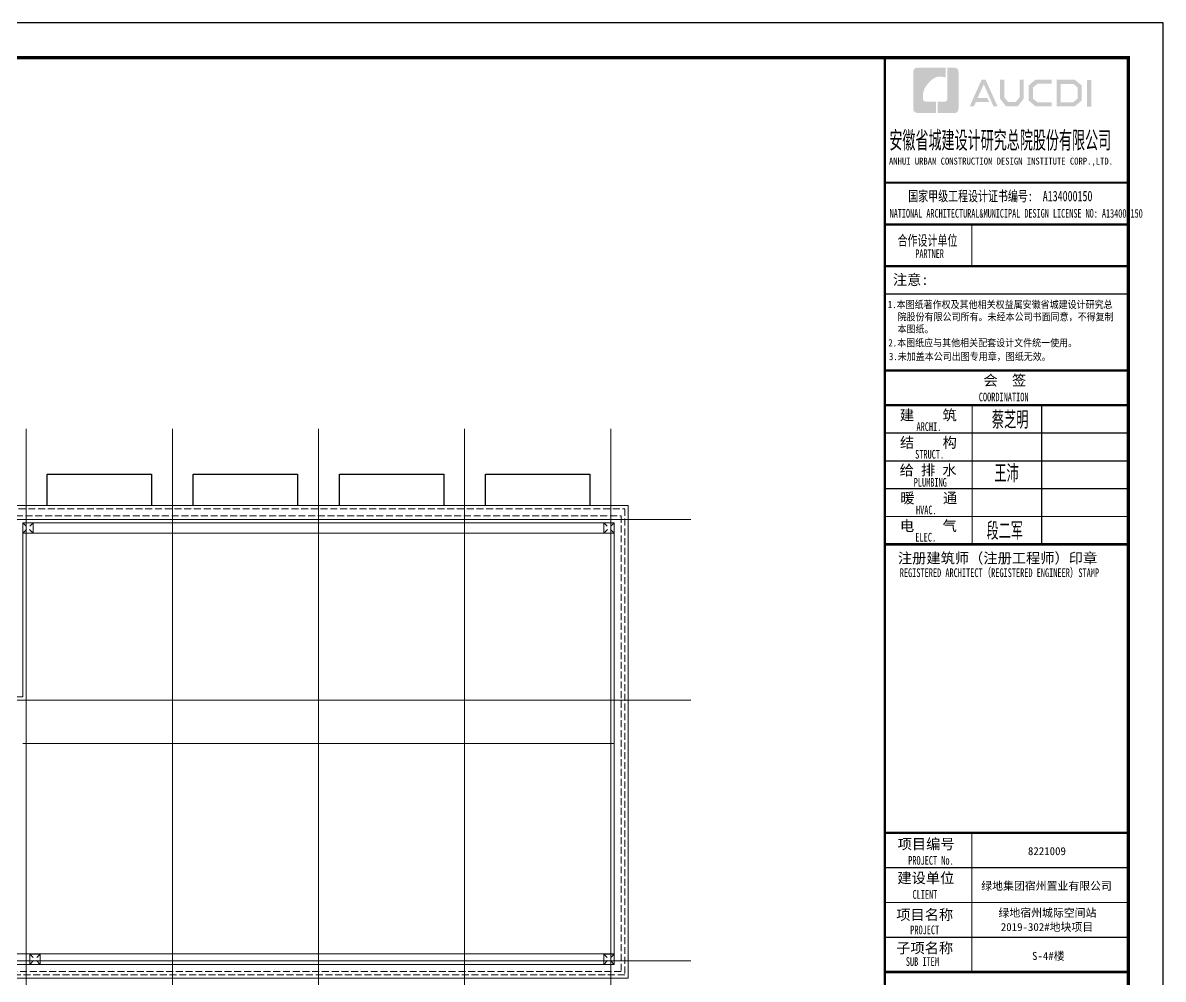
# Model space of a CAD drawing. Extents: x 1188826 to 1909461, y 608442 to 1651179.
# Drawn here: x 1832772 to 1865551, y 1084403 to 1111910 of the extents above; entities that cross this region are included whole.
import ezdxf

# ---------------------------------------------------------------- set-up
doc = ezdxf.new("R2010")
doc.units = 0
doc.header["$LTSCALE"] = 1000
doc.header["$MEASUREMENT"] = 0
for name, pattern in [('ACAD_ISO10W100', [18.5, 12, -3, 0.5, -3]), ('DASH', [0.35, 0.25, -0.1]), ('DOTE', [2.42, 2, -0.2, 0.02, -0.2])]:
    doc.linetypes.add(name, pattern=pattern)
for name, color, linetype, lineweight in [('DOTE', 19, 'DOTE', 9), ('WALL', 9, 'Continuous', 40), ('图签', 147, 'Continuous', 18), ('平面-分水线', 214, 'Continuous', 15), ('平面-排水沟', 86, 'Continuous', 15), ('平面-看线', 45, 'Continuous', 15)]:
    doc.layers.add(name, color=color, linetype=linetype, lineweight=lineweight)
for name, color, linetype in [('PUB_TITLE', 4, 'Continuous'), ('图框', 140, 'Continuous'), ('图签文字', 147, 'Continuous'), ('立面', 73, 'Continuous')]:
    doc.layers.add(name, color=color, linetype=linetype)
doc.styles.add('HT', font='simhei.ttf')
doc.styles.add('宋体', font='', dxfattribs={"height": 50})
doc.styles.add('建筑图签-1', font='simhei.ttf', dxfattribs={"width": 0.7})
doc.styles.add('建筑图签-2', font='TXT.shx', dxfattribs={"width": 0.5, "bigfont": 'HZTXT.shx'})
doc.styles.get('宋体').set_extended_font_data('SimSun')

# ---------------------------------------------------------------- blocks, each defined once
blk = doc.blocks.new('R5T6Y7TRF')
at = {"layer": '平面-分水线', "elevation": -134}
blk.add_lwpolyline([(392485, -26438), (392785, -26438), (392785, -26738), (392485, -26738)], close=True, dxfattribs=at)
for points in [[(392485, -26438), (392582, -26534)], [(392688, -26534), (392785, -26438)], [(392485, -26738), (392593, -26629)], [(392676, -26629), (392785, -26738)]]:
    blk.add_lwpolyline(points, dxfattribs=at)
blk = doc.blocks.new('院标1')
h = blk.add_hatch(color=150)
h.dxf.hatch_style = 1
h.set_gradient(color1=(33, 113, 253), color2=(33, 113, 253), tint=1, name='INVCURVED')
edge = h.paths.add_edge_path()
edge.add_spline(control_points=[(116373, 648379), (116379, 648379), (116382, 648379), (116391, 648379), (116391, 648379), (116391, 648379), (116616, 648379), (116616, 648379), (116616, 648379), (116616, 648379), (116616, 648054), (116616, 648054), (116616, 648054), (116616, 648054), (116108, 648054), (116108, 648054), (116108, 648054), (116028, 648054), (115963, 648111), (115963, 648199), (115963, 648199), (115963, 648199), (115963, 649215), (115963, 649215), (115963, 649215), (115963, 649295), (116018, 649360), (116108, 649360), (116108, 649360), (116108, 649360), (116897, 649360), (116897, 649360), (116897, 649360), (116897, 649360), (116897, 649080), (116897, 649080), (116897, 649080), (116897, 649080), (116566, 649140), (116356, 648859), (116356, 648859), (116245, 648719), (116240, 648545), (116247, 648466), (116247, 648466), (116254, 648386), (116247, 648466), (116247, 648466), (116247, 648466), (116247, 648466), (116258, 648374), (116373, 648379)], knot_values=[0, 0, 0, 0, 0.071429, 0.071429, 0.071429, 0.107143, 0.142857, 0.142857, 0.142857, 0.178571, 0.214286, 0.214286, 0.214286, 0.25, 0.285714, 0.285714, 0.285714, 0.321429, 0.357143, 0.357143, 0.357143, 0.392857, 0.428571, 0.428571, 0.428571, 0.464286, 0.5, 0.5, 0.5, 0.535714, 0.571429, 0.571429, 0.571429, 0.607143, 0.642857, 0.642857, 0.642857, 0.678571, 0.714286, 0.714286, 0.714286, 0.75, 0.785714, 0.785714, 0.785714, 0.821429, 0.857143, 0.857143, 0.857143, 0.928571, 1, 1, 1, 1], degree=3, periodic=0)
h = blk.add_hatch(color=150)
h.dxf.hatch_style = 1
h.set_gradient(color1=(33, 113, 253), color2=(33, 113, 253), tint=1, name='INVCURVED')
edge = h.paths.add_edge_path()
edge.add_spline(control_points=[(117268, 649215), (117268, 649215), (117268, 648199), (117268, 648199), (117268, 648199), (117268, 648114), (117212, 648054), (117123, 648054), (117123, 648054), (117123, 648054), (116663, 648054), (116663, 648054), (116663, 648054), (116663, 648054), (116663, 648379), (116663, 648379), (116663, 648379), (116663, 648379), (116865, 648379), (116865, 648379), (116865, 648379), (116907, 648379), (116941, 648413), (116941, 648455), (116941, 648455), (116941, 648455), (116941, 649360), (116941, 649360), (116941, 649360), (116941, 649360), (117123, 649360), (117123, 649360), (117123, 649360), (117204, 649360), (117268, 649306), (117268, 649215)], knot_values=[0, 0, 0, 0, 0.1, 0.1, 0.1, 0.15, 0.2, 0.2, 0.2, 0.25, 0.3, 0.3, 0.3, 0.35, 0.4, 0.4, 0.4, 0.45, 0.5, 0.5, 0.5, 0.55, 0.6, 0.6, 0.6, 0.65, 0.7, 0.7, 0.7, 0.75, 0.8, 0.8, 0.8, 0.9, 1, 1, 1, 1], degree=3, periodic=0)
blk = doc.blocks.new('21414122312')
at = {"layer": 'PUB_TITLE'}
h = blk.add_hatch(color=147, dxfattribs=at)
h.paths.add_polyline_path([(5808, 39358), (5934, 39358), (5934, 38588), (5808, 38588)])
h.paths.add_polyline_path([(5056, 39242), (5056, 38716), (5416, 38716), (5540, 38823), (5540, 39141), (5420, 39242)], flags=16)
h.paths.add_polyline_path([(4938, 39360), (4938, 38598), (5460, 38598), (5659, 38768), (5659, 39196), (5463, 39360)])
h.paths.add_polyline_path([(4795, 39364), (4795, 39248), (4388, 39248), (4255, 39137), (4255, 38818), (4388, 38715), (4797, 38715), (4797, 38593), (4333, 38593), (4131, 38768), (4131, 39196), (4329, 39364)])
h.paths.add_polyline_path([(3312, 39362), (3432, 39362), (3432, 38851), (3546, 38720), (3757, 38720), (3871, 38851), (3871, 39362), (3985, 39362), (3985, 38814), (3821, 38597), (3483, 38597), (3312, 38816)])
h.paths.add_polyline_path([(2780, 39360), (2897, 39360), (3239, 38596), (3123, 38596), (2842, 39230), (2667, 38842), (2938, 38842), (2999, 38727), (2618, 38727), (2559, 38594), (2436, 38594)])
at = {"layer": '图框'}
for p, q in [((0, 36400), (7000, 36400)), ((0, 36400), (7000, 36400)), ((0, 35200), (7000, 35200))]:
    blk.add_line(p, q, dxfattribs=at)
for points, const_width in [([(0, 0), (0, 40000)], 70), ([(0, 36400), (7000, 36400)], 60), ([(0, 35200), (7000, 35200)], 60), ([(0, 35200), (7000, 35200)], 60), ([(2500, 35200), (2500, 34000)], 35), ([(0, 34000), (7000, 34000)], 60), ([(0, 34000), (7000, 34000)], 60), ([(0, 33199), (7000, 33199)], 35), ([(8, 31000), (7008, 31000)], 60), ([(8, 30000), (7008, 30000)], 70), ([(8, 30000), (7008, 30000)], 70), ([(2508, 30000), (2508, 26000)], 35), ([(4508, 30000), (4508, 26000)], 35), ([(8, 29200), (7008, 29200)], 35), ([(8, 28400), (7008, 28400)], 35), ([(8, 27600), (7008, 27600)], 35), ([(8, 26800), (7008, 26800)], 35), ([(8, 26000), (7008, 26000)], 70), ([(0, 17700), (7000, 17700)], 70), ([(0, 17700), (7000, 17700)], 70), ([(2500, 13700), (2500, 17700)], 35), ([(0, 16700), (7000, 16700)], 35), ([(0, 15700), (7000, 15700)], 35), ([(0, 14700), (7000, 14700)], 35), ([(7000, 13700), (0, 13700)], 70)]:
    blk.add_lwpolyline(points, dxfattribs=dict(at, const_width=const_width))
blk.add_blockref('院标1', (-115149, -609649))
at = {"layer": 'PUB_TITLE', "style": 'HT', "width": 0.88}
for s, p in [('1.本图纸著作权及其他相关权益属安徽省城建设计研究总', (86, 32793)), ('院股份有限公司所有。未经本公司书面同意，不得复制', (365, 32439)), ('本图纸。', (365, 32089)), (' 2.本图纸应与其他相关配套设计文件统一使用。 ', (-25, 31692)), ('3.未加盖本公司出图专用章，图纸无效。', (118, 31298))]:
    blk.add_text(s, height=210, dxfattribs=at).set_placement(p)
at = {"layer": '图签', "color": 2, "style": '宋体'}
for s, height, p in [('8221009 ', 229.3, (4112, 17062)), ('绿地集团宿州置业有限公司', 229.34, (2771, 16062)), ('绿地宿州城际空间站', 229.3, (3266, 15288)), ('2019-302#地块项目', 229.34, (3333, 14879)), ('S-4#楼', 229.3, (4229, 14048))]:
    blk.add_text(s, height=height, dxfattribs=at).set_placement(p)
at = {"layer": '图签文字', "color": 7, "style": '建筑图签-1'}
for s, height, width, p in [('安徽省城建设计研究总院股份有限公司', 500, 0.55, (128, 37377)), ('国家甲级工程设计证书编号:  A134000150', 300, 0.7, (672, 35867)), ('合作设计单位', 300, 0.7, (365, 34590))]:
    blk.add_text(s, height=height, dxfattribs=dict(at, width=width)).set_placement(p)
at = {"layer": '图签文字', "linetype": 'Continuous', "style": '建筑图签-1', "width": 0.91}
blk.add_text('ANHUI URBAN CONSTRUCTION DESIGN INSTITUTE CORP.,LTD.', height=200, dxfattribs=at).set_placement((118, 36922))
at = {"layer": '图签文字', "style": '建筑图签-1'}
for s, width, p in [('NATIONAL ARCHITECTURAL&MUNICIPAL DESIGN LICENSE NO: A134000150', 0.6, (137, 35395)), ('PARTNER', 0.6, (875, 34234)), ('COORDINATION', 0.7, (2700, 30113)), ('ARCHI.', 0.7, (909, 29262)), ('STRUCT.', 0.7, (870, 28465)), ('PLUMBING', 0.7, (829, 27658)), ('HVAC.', 0.7, (894, 26865)), ('ELEC.', 0.7, (878, 26080)), ('REGISTERED ARCHITECT（REGISTERED ENGINEER）STAMP', 0.7, (429, 25059)), ('PROJECT No.', 0.7, (670, 16785, -1799)), ('CLIENT', 0.7, (794, 15806)), ('PROJECT', 0.7, (729, 14787)), ('SUB ITEM', 0.7, (602, 13876))]:
    blk.add_text(s, height=250, dxfattribs=dict(at, width=width)).set_placement(p)
at = {"layer": '图签文字', "color": 7, "style": '建筑图签-1'}
for s, p in [('注意:', (231, 33463)), ('会  签', (2835, 30568)), ('建    筑', (430, 29567)), ('结    构', (434, 28779)), ('给 排 水', (425, 27985)), ('暖    通', (443, 27182)), ('电    气', (433, 26382)), ('注册建筑师（注册工程师）印章', (375, 25454)), ('项目编号', (368, 17232)), ('建设单位', (360, 16255)), ('项目名称', (327, 15197)), ('子项名称', (327, 14240))]:
    blk.add_text(s, height=300, dxfattribs=at).set_placement(p)
at = {"layer": '图签文字', "color": 1, "style": '建筑图签-2', "width": 0.7}
for s, p in [('蔡芝明', (3075, 29328)), ('王沛', (3146, 27787)), ('段二军', (2921, 26132))]:
    blk.add_text(s, height=500, dxfattribs=at).set_placement(p)

msp = doc.modelspace()

# ---------------------------------------------------------------- linework, layer by layer
at = {"layer": 'DOTE', "linetype": 'ACAD_ISO10W100', "ltscale": 100}
for p, q in [((1832872, 1100229), (1832872, 1082929)), ((1837072, 1100229), (1837072, 1082929)), ((1841272, 1100229), (1841272, 1082929)), ((1845472, 1100229), (1845472, 1082929)), ((1849672, 1100229), (1849672, 1082929)), ((1851972, 1097629), (1805372, 1097629)), ((1851972, 1092429), (1805372, 1092429)), ((1805372, 1084929), (1851972, 1084929))]:
    msp.add_line(p, q, dxfattribs=at)
at = {"layer": '图框'}
msp.add_lwpolyline([(1791251, 1069910), (1865551, 1069910), (1865551, 1111910), (1791251, 1111910)], close=True, dxfattribs=at)
at = {"layer": '图框', "const_width": 100}
msp.add_lwpolyline([(1793751, 1070910), (1864551, 1070910), (1864551, 1110910), (1793751, 1110910)], close=True, dxfattribs=at)
at = {"layer": '平面-排水沟'}
for points in [[(1832772, 1097229), (1849772, 1097229)], [(1832772, 1091179), (1849772, 1091179)], [(1849772, 1085129), (1807572, 1085129)]]:
    msp.add_lwpolyline(points, dxfattribs=at)
at = {"layer": '平面-看线'}
msp.add_lwpolyline([(1823772, 1092529), (1823772, 1093029), (1832272, 1093029), (1832272, 1098029), (1850172, 1098029), (1850172, 1084429), (1807072, 1084429), (1807072, 1093029), (1816772, 1093029), (1816772, 1092529)], dxfattribs=at)
at = {"layer": '平面-看线', "linetype": 'DASH', "ltscale": 0.8}
for points in [[(1823872, 1092529), (1823872, 1092929), (1832372, 1092929), (1832372, 1097929), (1850072, 1097929), (1850072, 1084529), (1807172, 1084529), (1807172, 1092929), (1816672, 1092929), (1816672, 1092529)], [(1823872, 1092729), (1832572, 1092729), (1832572, 1097729), (1849972, 1097729), (1849972, 1084629), (1807372, 1084629), (1807372, 1092729), (1816672, 1092729)]]:
    msp.add_lwpolyline(points, dxfattribs=at)
at = {"layer": '平面-看线'}
msp.add_lwpolyline([(1807572, 1092529), (1832772, 1092529), (1832772, 1097529), (1849772, 1097529), (1849772, 1084829), (1807572, 1084829)], close=True, dxfattribs=at)
at = {"layer": '立面', "color": 4}
for points in [[(1833472, 1098029), (1833472, 1098929), (1836472, 1098929), (1836472, 1098029)], [(1837672, 1098029), (1837672, 1098929), (1840672, 1098929), (1840672, 1098029)], [(1841872, 1098029), (1841872, 1098929), (1844872, 1098929), (1844872, 1098029)], [(1846072, 1098029), (1846072, 1098929), (1849072, 1098929), (1849072, 1098029)]]:
    msp.add_lwpolyline(points, dxfattribs=at)

# ---------------------------------------------------------------- block references
at = {"color": 2}
for p in [(1440287, 1123966, 134), (1456987, 1123966, 134), (1456987, 1111566, 134)]:
    msp.add_blockref('R5T6Y7TRF', p, dxfattribs=at)
at = {"color": 2, "xscale": -1}
msp.add_blockref('R5T6Y7TRF', (2225757, 1111566, 134), dxfattribs=at)
at = {"layer": 'WALL'}
msp.add_blockref('21414122312', (1857551, 1070910), dxfattribs=at)

doc.saveas('drawing.dxf')
